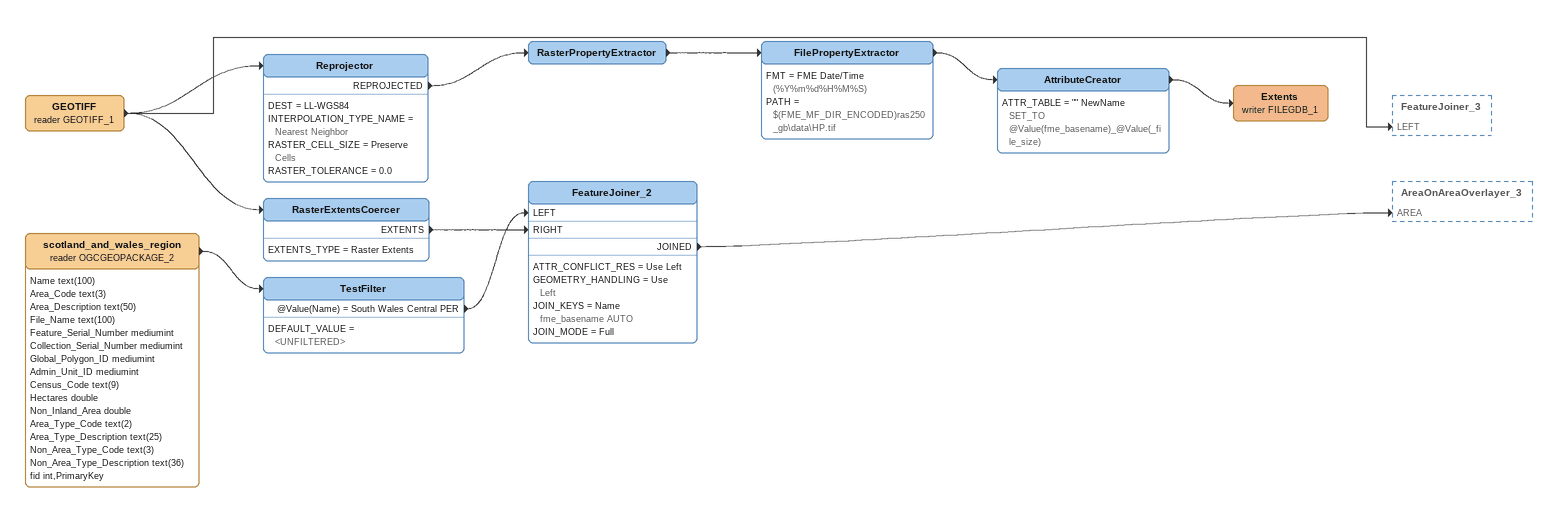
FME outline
scotland_and_wales_region (reader OGCGEOPACKAGE_2)
    attributes: Name text(100), Area_Code text(3), Area_Description text(50), File_Name text(100), Feature_Serial_Number mediumint, Collection_Serial_Number mediumint, Global_Polygon_ID mediumint, Admin_Unit_ID mediumint, Census_Code text(9), Hectares double, Non_Inland_Area double, Area_Type_Code text(2), Area_Type_Description text(25), Non_Area_Type_Code text(3), Non_Area_Type_Description text(36), fid int,PrimaryKey
    -> TestFilter
TestFilter
    DEFAULT_VALUE = <UNFILTERED>
    @Value(Name) = South Wales Central PER -> FeatureJoiner_2 [LEFT]
GEOTIFF (reader GEOTIFF_1)
    -> Reprojector
    -> RasterExtentsCoercer
    -> FeatureJoiner_3 [LEFT]
Reprojector
    DEST = LL-WGS84
    INTERPOLATION_TYPE_NAME = Nearest Neighbor
    RASTER_CELL_SIZE = Preserve Cells
    RASTER_TOLERANCE = 0.0
    REPROJECTED -> RasterPropertyExtractor
RasterPropertyExtractor
    -> FilePropertyExtractor
FilePropertyExtractor
    FMT = FME Date/Time (%Y%m%d%H%M%S)
    PATH = $(FME_MF_DIR_ENCODED)ras250_gb\data\HP.tif
    -> AttributeCreator
AttributeCreator
    ATTR_TABLE = "" NewName SET_TO @Value(fme_basename)_@Value(_file_size)
    -> Extents (writer FILEGDB_1)
Extents (writer FILEGDB_1)
RasterExtentsCoercer
    EXTENTS_TYPE = Raster Extents
    EXTENTS -> FeatureJoiner_2 [RIGHT]
FeatureJoiner_2
    ATTR_CONFLICT_RES = Use Left
    GEOMETRY_HANDLING = Use Left
    JOIN_KEYS = Name fme_basename AUTO
    JOIN_MODE = Full
    JOINED -> AreaOnAreaOverlayer_3 [AREA]
